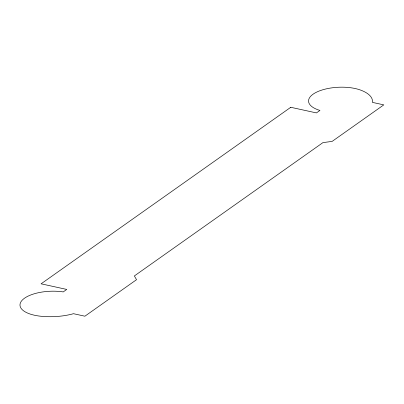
<?xml version="1.0" encoding="UTF-8"?>
<svg xmlns="http://www.w3.org/2000/svg" width="404" height="404" viewBox="0 0 404 404"><rect width="100%" height="100%" fill="white"/><g stroke="black" fill="none" stroke-linecap="round" stroke-linejoin="round"><path stroke-width="0.61" d="M290.769 107.292L41.097 283.815L66.751 289.431L63.236 291.915A30.608 12.645 -2.5 0 0 22.25 300.137A30.608 12.645 -2.5 0 0 40.137 316.165A39.451 16.296 -2.5 0 0 73.493 313.701L84.896 316.201L136.537 279.689L134.355 275.952L322.937 142.622L332.154 141.385L383.8 104.873L372.397 102.379A39.451 16.296 -2.5 0 0 360.141 89.925A30.608 12.645 -2.5 0 0 316.095 92.39A30.608 12.645 -2.5 0 0 319.943 110.428L316.428 112.913L290.769 107.292"/></g></svg>
